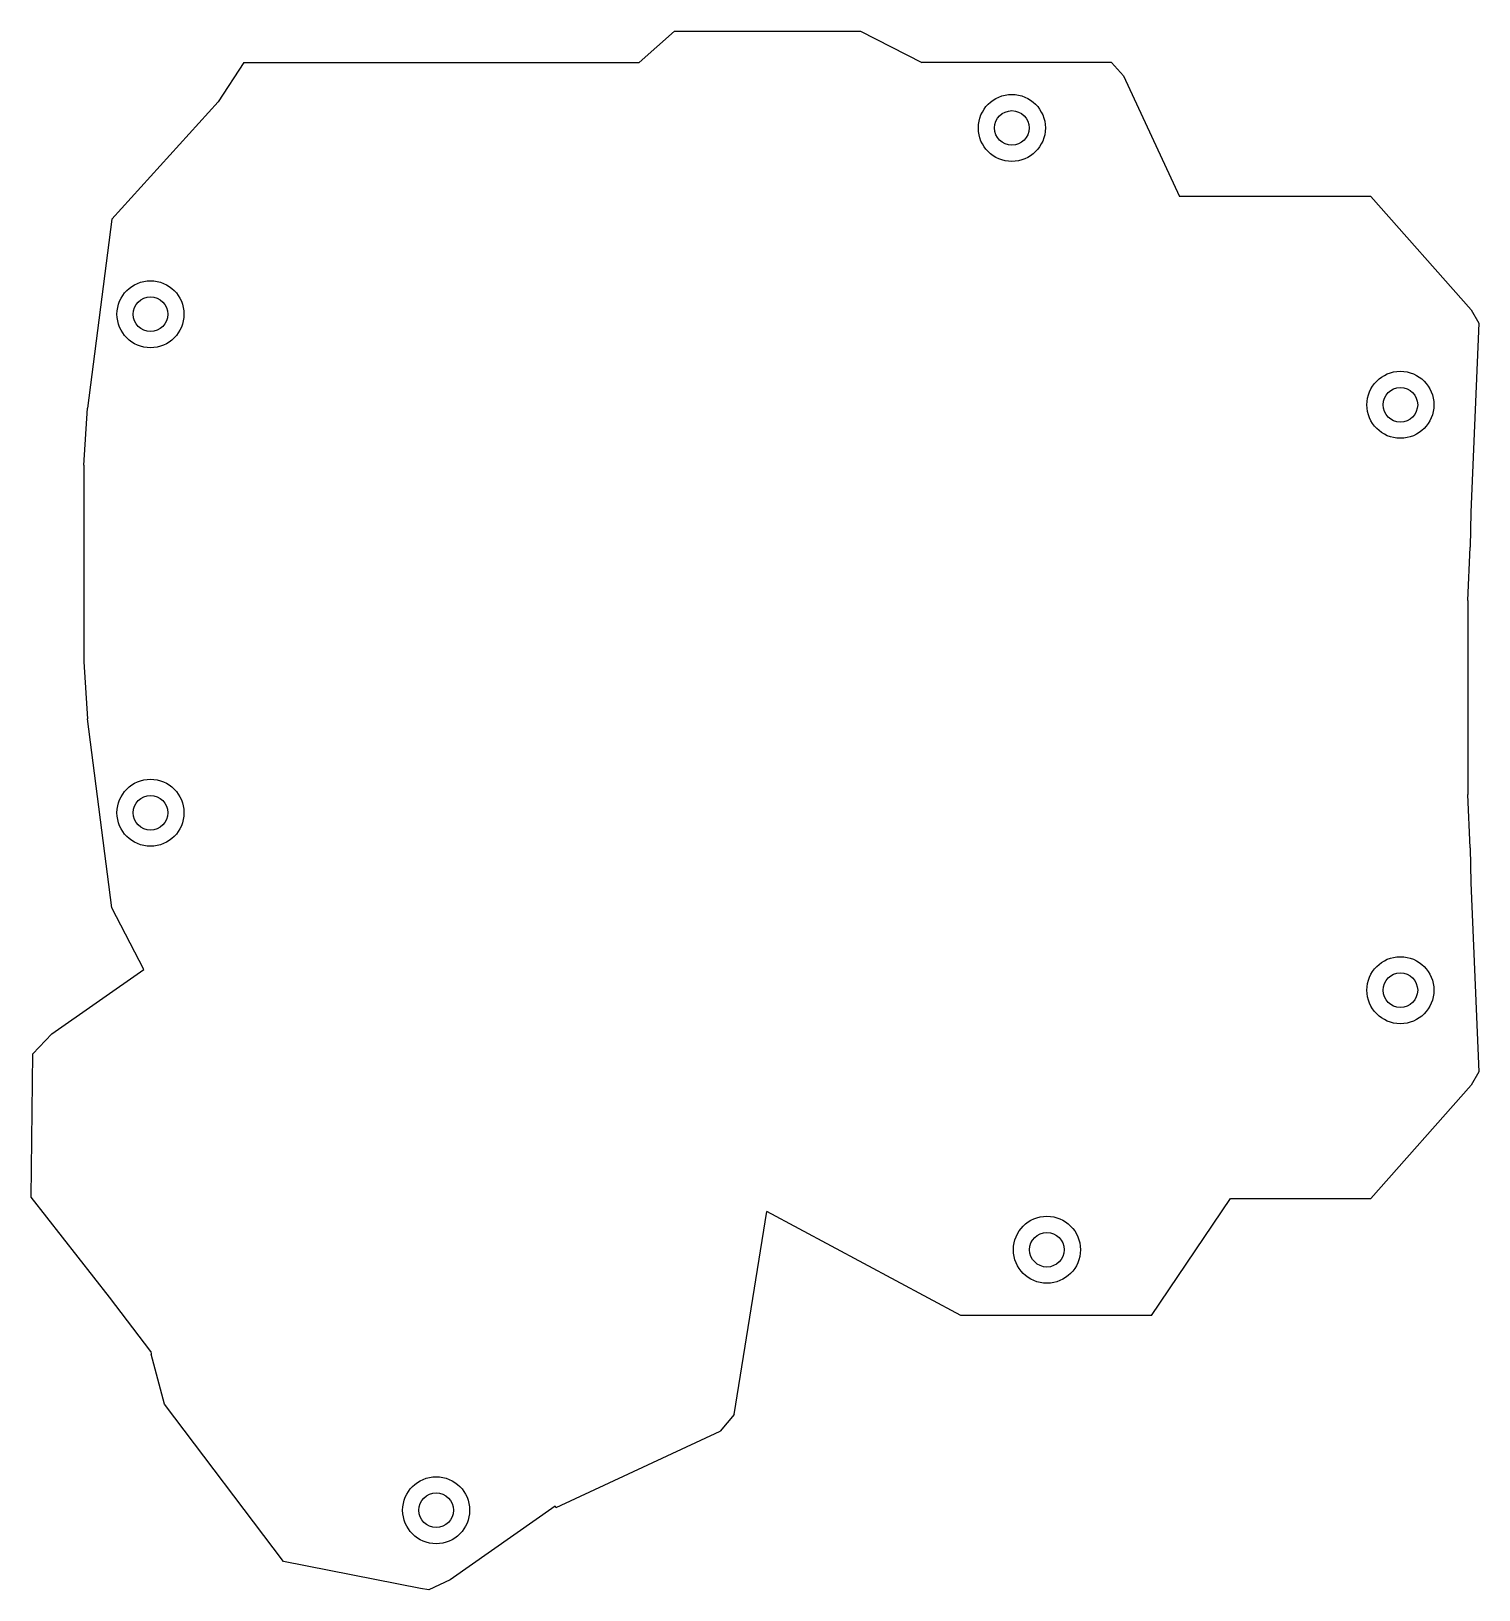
# Model space of a CAD drawing. Header units: millimetres. Extents: x -90 to 40, y -92 to 48.
import ezdxf

# ---------------------------------------------------------------- set-up
doc = ezdxf.new("R2010")
doc.units = ezdxf.units.MM

msp = doc.modelspace()

# ---------------------------------------------------------------- linework, layer by layer
for p, q in [((-35.35, 44.85, -3), (-32.17, 47.67, -3)), ((-35.35, 44.85), (-32.17, 47.67)), ((-32.17, 47.67, -3), (-15.53, 47.67, -3)), ((-32.17, 47.67, -3), (-32.17, 47.67)), ((-32.17, 47.67), (-15.53, 47.67)), ((-15.53, 47.67, -3), (-10.03, 44.85, -3)), ((-15.53, 47.67, -3), (-15.53, 47.67)), ((-15.53, 47.67), (-10.03, 44.85)), ((-70.75, 44.85, -3), (-73.05, 41.33, -3)), ((-70.75, 44.85), (-73.05, 41.33)), ((-70.75, 44.85, -3), (-35.35, 44.85, -3)), ((-70.75, 44.85, -3), (-70.75, 44.85)), ((-70.75, 44.85), (-35.35, 44.85)), ((-35.35, 44.85, -3), (-35.35, 44.85)), ((6.95, 44.85, -3), (-10.03, 44.85, -3)), ((-10.03, 44.85, -3), (-10.03, 44.85)), ((6.95, 44.85), (-10.03, 44.85)), ((8.03, 43.66, -3), (6.95, 44.85, -3)), ((6.95, 44.85, -3), (6.95, 44.85)), ((8.03, 43.66), (6.95, 44.85)), ((8.03, 43.66, -3), (13.05, 32.85, -3)), ((8.03, 43.66, -3), (8.03, 43.66)), ((8.03, 43.66), (13.05, 32.85)), ((-82.55, 30.83, -3), (-73.05, 41.33, -3)), ((-82.55, 30.83), (-73.05, 41.33)), ((-73.05, 41.33, -3), (-73.05, 41.33)), ((-0.42, 39, -2.25), (-0.42, 39)), ((1.03, 39, -3), (1.03, 39, -2.25)), ((30.19, 32.85, -3), (13.05, 32.85, -3)), ((13.05, 32.85, -3), (13.05, 32.85)), ((30.19, 32.85), (13.05, 32.85)), ((39.15, 22.71, -3), (30.19, 32.85, -3)), ((30.19, 32.85, -3), (30.19, 32.85)), ((39.15, 22.71), (30.19, 32.85)), ((-82.55, 30.83, -3), (-84.75, 13.92, -3)), ((-82.55, 30.83), (-84.75, 13.92)), ((-82.55, 30.83, -3), (-82.55, 30.83)), ((39.15, 22.71, -3), (39.85, 21.52, -3)), ((39.15, 22.71, -3), (39.15, 22.71)), ((39.15, 22.71), (39.85, 21.52)), ((-77.55, 22.32, -2.25), (-77.55, 22.32)), ((-76.1, 22.32, -3), (-76.1, 22.32, -2.25)), ((39.85, 21.52, -3), (39.13, 4.61, -3)), ((39.85, 21.52), (39.13, 4.61)), ((39.85, 21.52, -3), (39.85, 21.52)), ((34.37, 14.21, -2.25), (34.37, 14.21)), ((35.82, 14.21, -3), (35.82, 14.21, -2.25)), ((-85.08, 8.8, -3), (-84.75, 13.92, -3)), ((-85.08, 8.8), (-84.75, 13.92)), ((-84.75, 13.92, -3), (-84.75, 13.92)), ((-85.08, 8.8, -3), (-85.08, -8.8, -3)), ((-85.08, 8.8, -3), (-85.08, 8.8)), ((-85.08, 8.8), (-85.08, -8.8)), ((39.13, 4.61, -3), (39.07, 1.46, -3)), ((39.13, 4.61), (39.07, 1.46)), ((39.13, 4.61, -3), (39.13, 4.61)), ((38.86, -3.3, -3), (39.07, 1.46, -3)), ((38.86, -3.3), (39.07, 1.46)), ((39.07, 1.46, -3), (39.07, 1.46)), ((38.86, -3.3, -3), (38.86, -20.7, -3)), ((38.86, -3.3, -3), (38.86, -3.3)), ((38.86, -3.3), (38.86, -20.7)), ((-85.08, -8.8, -3), (-84.75, -13.92, -3)), ((-85.08, -8.8, -3), (-85.08, -8.8)), ((-85.08, -8.8), (-84.75, -13.92)), ((-82.55, -30.83, -3), (-84.75, -13.92, -3)), ((-84.75, -13.92, -3), (-84.75, -13.92)), ((-82.55, -30.83), (-84.75, -13.92)), ((39.07, -25.46, -3), (38.86, -20.7, -3)), ((38.86, -20.7, -3), (38.86, -20.7)), ((39.07, -25.46), (38.86, -20.7)), ((-77.55, -22.32, -2.25), (-77.55, -22.32)), ((-76.1, -22.32, -3), (-76.1, -22.32, -2.25)), ((39.07, -25.46, -3), (39.13, -28.61, -3)), ((39.07, -25.46, -3), (39.07, -25.46)), ((39.07, -25.46), (39.13, -28.61)), ((39.13, -28.61, -3), (39.85, -45.52, -3)), ((39.13, -28.61, -3), (39.13, -28.61)), ((39.13, -28.61), (39.85, -45.52)), ((-79.7, -36.35, -3), (-82.55, -30.83, -3)), ((-82.55, -30.83, -3), (-82.55, -30.83)), ((-79.7, -36.35), (-82.55, -30.83)), ((-87.94, -42.13, -3), (-79.7, -36.35, -3)), ((-87.94, -42.13), (-79.7, -36.35)), ((-79.7, -36.35, -3), (-79.7, -36.35)), ((34.37, -38.21, -2.25), (34.37, -38.21)), ((35.82, -38.21, -3), (35.82, -38.21, -2.25)), ((-87.94, -42.13, -3), (-89.65, -43.91, -3)), ((-87.94, -42.13), (-89.65, -43.91)), ((-87.94, -42.13, -3), (-87.94, -42.13)), ((-89.78, -56.75, -3), (-89.65, -43.91, -3)), ((-89.78, -56.75), (-89.65, -43.91)), ((-89.65, -43.91, -3), (-89.65, -43.91)), ((39.85, -45.52, -3), (39.15, -46.71, -3)), ((39.85, -45.52), (39.15, -46.71)), ((39.85, -45.52, -3), (39.85, -45.52)), ((30.19, -56.85, -3), (39.15, -46.71, -3)), ((30.19, -56.85), (39.15, -46.71)), ((39.15, -46.71, -3), (39.15, -46.71)), ((-82.76, -65.69, -3), (-89.78, -56.75, -3)), ((-89.78, -56.75, -3), (-89.78, -56.75)), ((-82.76, -65.69), (-89.78, -56.75)), ((10.53, -67.34, -3), (17.6, -56.85, -3)), ((10.53, -67.34), (17.6, -56.85)), ((17.6, -56.85, -3), (30.19, -56.85, -3)), ((17.6, -56.85, -3), (17.6, -56.85)), ((17.6, -56.85), (30.19, -56.85)), ((30.19, -56.85, -3), (30.19, -56.85)), ((-26.83, -76.22, -3), (-23.9, -58.03, -3)), ((-26.83, -76.22), (-23.9, -58.03)), ((-6.55, -67.34, -3), (-23.9, -58.03, -3)), ((-23.9, -58.03, -3), (-23.9, -58.03)), ((-6.55, -67.34), (-23.9, -58.03)), ((2.72, -61.45, -2.25), (2.72, -61.45)), ((4.17, -61.45, -3), (4.17, -61.45, -2.25)), ((-79.07, -70.57, -3), (-82.76, -65.69, -3)), ((-82.76, -65.69, -3), (-82.76, -65.69)), ((-79.07, -70.57), (-82.76, -65.69)), ((10.53, -67.34, -3), (-6.55, -67.34, -3)), ((-6.55, -67.34, -3), (-6.55, -67.34)), ((10.53, -67.34), (-6.55, -67.34)), ((10.53, -67.34, -3), (10.53, -67.34)), ((-79.07, -70.57, -3), (-79.03, -70.81, -3)), ((-79.07, -70.57, -3), (-79.07, -70.57)), ((-79.07, -70.57), (-79.03, -70.81)), ((-77.85, -75.28, -3), (-79.03, -70.81, -3)), ((-79.03, -70.81, -3), (-79.03, -70.81)), ((-77.85, -75.28), (-79.03, -70.81)), ((-67.19, -89.37, -3), (-77.85, -75.28, -3)), ((-77.85, -75.28, -3), (-77.85, -75.28)), ((-67.19, -89.37), (-77.85, -75.28)), ((-26.83, -76.22, -3), (-28.09, -77.7, -3)), ((-26.83, -76.22), (-28.09, -77.7)), ((-26.83, -76.22, -3), (-26.83, -76.22)), ((-42.78, -84.54, -3), (-28.09, -77.7, -3)), ((-42.78, -84.54), (-28.09, -77.7)), ((-28.09, -77.7, -3), (-28.09, -77.7)), ((-42.85, -84.41, -3), (-52.27, -91.01, -3)), ((-42.85, -84.41), (-52.27, -91.01)), ((-51.97, -84.78, -2.25), (-51.97, -84.78)), ((-50.52, -84.78, -3), (-50.52, -84.78, -2.25)), ((-42.78, -84.54, -3), (-42.85, -84.41, -3)), ((-42.85, -84.41, -3), (-42.85, -84.41)), ((-42.78, -84.54), (-42.85, -84.41)), ((-42.78, -84.54, -3), (-42.78, -84.54)), ((-54.92, -91.79, -3), (-67.19, -89.37, -3)), ((-67.19, -89.37, -3), (-67.19, -89.37)), ((-54.92, -91.79), (-67.19, -89.37)), ((-54.19, -91.91, -3), (-54.92, -91.79, -3)), ((-54.92, -91.79, -3), (-54.92, -91.79)), ((-54.19, -91.91), (-54.92, -91.79)), ((-52.27, -91.01, -3), (-54.19, -91.91, -3)), ((-52.27, -91.01), (-54.19, -91.91)), ((-54.19, -91.91, -3), (-54.19, -91.91)), ((-52.27, -91.01, -3), (-52.27, -91.01))]:
    msp.add_line(p, q)
for centre, radius in [((-1.97, 39, -3), 3), ((-1.97, 39, -2.25), 3), ((-1.97, 39), 1.55), ((-1.97, 39, -2.25), 1.55), ((-79.1, 22.32, -3), 3), ((-79.1, 22.32, -2.25), 3), ((-79.1, 22.32), 1.55), ((-79.1, 22.32, -2.25), 1.55), ((32.82, 14.21, -3), 3), ((32.82, 14.21, -2.25), 3), ((32.82, 14.21), 1.55), ((32.82, 14.21, -2.25), 1.55), ((-79.1, -22.32, -3), 3), ((-79.1, -22.32, -2.25), 3), ((-79.1, -22.32), 1.55), ((-79.1, -22.32, -2.25), 1.55), ((32.82, -38.21, -3), 3), ((32.82, -38.21, -2.25), 3), ((32.82, -38.21), 1.55), ((32.82, -38.21, -2.25), 1.55), ((1.17, -61.45, -3), 3), ((1.17, -61.45, -2.25), 3), ((1.17, -61.45), 1.55), ((1.17, -61.45, -2.25), 1.55), ((-53.52, -84.78, -3), 3), ((-53.52, -84.78, -2.25), 3), ((-53.52, -84.78), 1.55), ((-53.52, -84.78, -2.25), 1.55)]:
    msp.add_circle(centre, radius)

doc.saveas('drawing.dxf')
